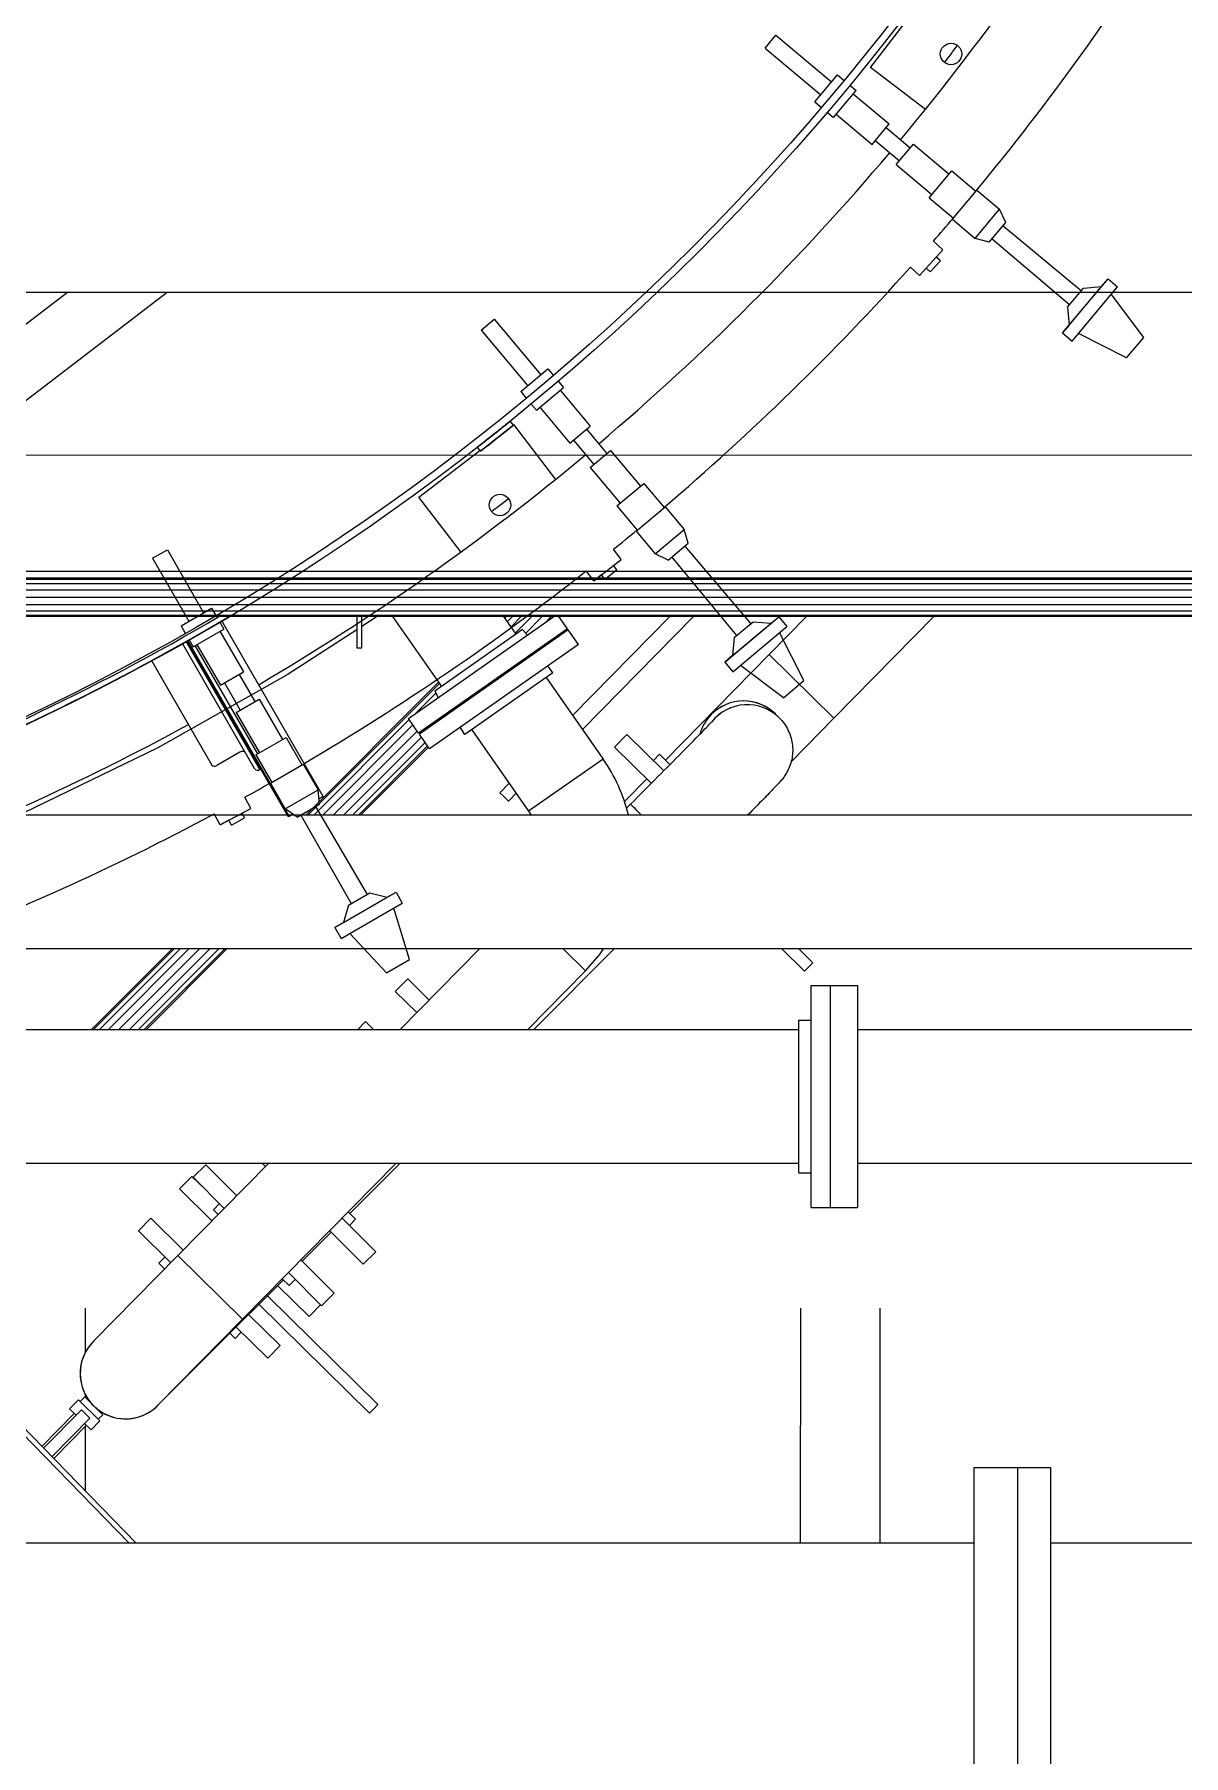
# Model space of a CAD drawing. Header units: metres. Extents: x 0 to 63075, y 0 to 44550.
# Drawn here: x 60066.4 to 60283.6, y 39767.9 to 40093.1 of the extents above; entities that cross this region are included whole.
import ezdxf

# ---------------------------------------------------------------- set-up
doc = ezdxf.new("R2010")
doc.units = ezdxf.units.M
doc.header["$LTSCALE"] = 75
for name, color, linetype in [('GSB', 7, 'Continuous'), ('ML6', 1, 'Continuous'), ('SDM', 7, 'Continuous'), ('SL1', 8, 'Continuous')]:
    doc.layers.add(name, color=color, linetype=linetype)
doc.styles.add('ROMANS', font='ROMANS.SHX')
doc.dimstyles.new('75___1-75', dxfattribs={"dimscale": 75, "dimtxt": 2.5, "dimasz": 2, "dimexe": 1.5, "dimexo": 1, "dimgap": 0.5, "dimtad": 1, "dimdec": 0, "dimzin": 12, "dimtxsty": 'ROMANS', "dimcen": 0, "dimclrd": 256, "dimclre": 256, "dimclrt": 3, "dimazin": 3, "dimtfac": 1, "dimtdec": 0, "dimtmove": 0, "dimatfit": 0, "dimfxl": 1, "dimlwd": -1, "dimlwe": -1, "dimarcsym": 0})

# ---------------------------------------------------------------- blocks, each defined once
blk = doc.blocks.new('A$C6bae614f')
at = {"layer": 'SL1'}
for p, q in [((415208.7, 41764.1), (415300, 41883.1)), ((415075.9, 41788.3), (415089.6, 41804.6)), ((415089.6, 41804.6), (415159.6, 41745.9)), ((415075.9, 41788.3), (415145.9, 41729.6)), ((415277.6, 41711.1), (415208.7, 41764.1)), ((415138.4, 41720.7), (415167, 41754.8)), ((415167, 41754.8), (415175.4, 41747.7)), ((415182.7, 41741.6), (415190.4, 41735.2)), ((415138.4, 41720.7), (415146.8, 41713.7)), ((415161.8, 41701.1), (415190.4, 41735.2)), ((415186.8, 41730.9), (415232.1, 41692.9)), ((415154.1, 41707.6), (415161.8, 41701.1)), ((415165.4, 41705.3), (415210.6, 41667.3)), ((415210.6, 41667.3), (415232.1, 41692.9)), ((415228.2, 41688.3), (415258.6, 41662.8)), ((415214.6, 41672), (415244.9, 41646.5)), ((415241, 41641.8), (415262.5, 41667.4)), ((415262.5, 41667.4), (415307.4, 41629.8)), ((415241, 41641.8), (415285.9, 41604.2)), ((415282.5, 41600.1), (415310.8, 41633.8)), ((415310.8, 41633.8), (415341.4, 41608.1)), ((415311.9, 41573), (415342.6, 41609.5)), ((415342.6, 41609.5), (415371.1, 41585.6)), ((415282.5, 41600.1), (415313.1, 41574.4)), ((415311.9, 41573), (415340.5, 41549)), ((415340.5, 41549), (415371.1, 41585.6)), ((415358.1, 41544.1), (415379, 41569.1)), ((415379, 41569.1), (415371.1, 41585.6)), ((415375.4, 41564.8), (415474.1, 41483.1)), ((415299.6, 41534.6), (415287.8, 41545.4)), ((415358.1, 41544.1), (415340.5, 41549)), ((415361.7, 41548.4), (415459.3, 41465.4)), ((415270.3, 41502.3), (415299.6, 41534.6)), ((415278.6, 41511.4), (415291.4, 41525.5)), ((415283.8, 41506.7), (415296.5, 41520.8)), ((415291.4, 41525.5), (415299.6, 41534.6)), ((415296.5, 41520.8), (415291.4, 41525.5)), ((415270.3, 41502.3), (415258.8, 41512.6)), ((415278.6, 41511.4), (415270.3, 41502.3)), ((415283.8, 41506.7), (415278.6, 41511.4)), ((416910.9, 41480.8), (414007.1, 41480.9)), ((414198.1, 41480.9), (414023.7, 41347.3)), ((414323.5, 41480.9), (414070, 41286.8)), ((415450.4, 41429.9), (415507.5, 41498)), ((415456.7, 41462.3), (415476.7, 41486.2)), ((415458.5, 41439.7), (415499.3, 41488.4)), ((415462.5, 41419.8), (415519.6, 41487.9)), ((415476.7, 41486.2), (415499.3, 41488.4)), ((415499.3, 41488.4), (415507.5, 41498)), ((415507.5, 41498), (415519.6, 41487.9)), ((415552.4, 41424.3), (415511.7, 41478.4)), ((415456.7, 41462.3), (415458.5, 41439.7)), ((414718.6, 41433.6), (414734.9, 41447.3)), ((414734.9, 41447.3), (414793.6, 41377.3)), ((415458.5, 41439.7), (415450.4, 41429.9)), ((414718.6, 41433.6), (414777.3, 41363.6)), ((415450.4, 41429.9), (415462.5, 41419.8)), ((415530.8, 41398.6), (415470.4, 41429.3)), ((415530.8, 41398.6), (415552.4, 41424.3)), ((414768.4, 41356.2), (414802.5, 41384.8)), ((414802.5, 41384.8), (414809.5, 41376.4)), ((414815.6, 41369.2), (414822.1, 41361.4)), ((414768.4, 41356.2), (414775.4, 41347.8)), ((414788, 41332.8), (414822.1, 41361.4)), ((414817.9, 41357.9), (414855.9, 41312.6)), ((414781.6, 41340.5), (414788, 41332.8)), ((414792.3, 41336.4), (414830.3, 41291.1)), ((414754.9, 41318.7), (414758.8, 41313.8)), ((414758.6, 41314.1), (414759.1, 41314.6)), ((414759.1, 41314.6), (414812, 41245.6)), ((414830.3, 41291.1), (414855.9, 41312.6)), ((414851.2, 41308.7), (414876.7, 41278.3)), ((414717.7, 41281.2), (414713.8, 41286.2)), ((414834.9, 41295), (414860.4, 41264.6)), ((417777.4, 41275.8), (410070.3, 41276.1)), ((414640.1, 41223.2), (414716.9, 41282.2)), ((414855.8, 41260.7), (414881.4, 41282.2)), ((414881.4, 41282.2), (414919, 41237.3)), ((414855.8, 41260.7), (414893.4, 41215.8)), ((414889.4, 41212.4), (414923.1, 41240.7)), ((414923.1, 41240.7), (414948.8, 41210.1)), ((414693, 41154.3), (414640.1, 41223.2)), ((414889.4, 41212.4), (414915.1, 41181.8)), ((414913.6, 41180.6), (414950.2, 41211.3)), ((414950.2, 41211.3), (414974.2, 41182.8)), ((414913.6, 41180.6), (414937.6, 41152.1)), ((414937.6, 41152.1), (414974.2, 41182.8)), ((414979.1, 41165.2), (414974.2, 41182.8)), ((414305.1, 41146.4), (414323.6, 41157)), ((414323.6, 41157), (414369.3, 41077.9)), ((414894.9, 41145), (414885.1, 41157.7)), ((414954.1, 41144.2), (414979.1, 41165.2)), ((414974.7, 41161.5), (415057.8, 41063.9)), ((414305.1, 41146.4), (414350.8, 41067.3)), ((414860.4, 41118.2), (414894.9, 41145)), ((414870.1, 41125.7), (414885.2, 41137.4)), ((414874.4, 41120.3), (414889.4, 41131.9)), ((414885.2, 41137.4), (414894.9, 41145)), ((414889.4, 41131.9), (414885.2, 41137.4)), ((414954.1, 41144.2), (414937.6, 41152.1)), ((414958.4, 41147.8), (415040.1, 41049.1)), ((417777.4, 41129.8), (410070.3, 41130.1)), ((413416.4, 41121.9), (416794.3, 41121.8)), ((413416.4, 41120), (416794.3, 41119.9)), ((413416.4, 41114.7), (416794.3, 41114.6)), ((414860.4, 41118.2), (414850.8, 41130.4)), ((414870.1, 41125.7), (414860.4, 41118.2)), ((414874.4, 41120.3), (414870.1, 41125.7)), ((413416.4, 41106.8), (416794.3, 41106.7)), ((413416.4, 41097.5), (416794.3, 41097.4)), ((413416.4, 41088.1), (416794.3, 41088)), ((413416.4, 41080.2), (416794.3, 41080.1)), ((413416.4, 41074.9), (416794.3, 41074.8)), ((416794.3, 41073), (413416.4, 41073.1)), ((414340.8, 41061.5), (414379.3, 41083.7)), ((414379.3, 41083.7), (414384.8, 41074.3)), ((414389.5, 41066.1), (414394.6, 41057.3)), ((414519.8, 40846.7), (414392.2, 41067.6)), ((414562.2, 41073), (414562.2, 41033.9)), ((414587.7, 41073), (414568.5, 41060.7)), ((414568.5, 41033.9), (414568.5, 41073)), ((414607, 41073), (414668.5, 40985.2)), ((414627, 40944.7), (414810.2, 41073)), ((414746.5, 41073), (414762.1, 41050.7)), ((414747, 41072.3), (414747.7, 41073)), ((414748.1, 41070.8), (414750.3, 41073)), ((414751.2, 41066.4), (414757.8, 41073)), ((414755.8, 41059.8), (414769, 41073)), ((414761.2, 41052), (414782.2, 41073)), ((414774.6, 41052.2), (414795.4, 41073)), ((414798.1, 41064.5), (414806.6, 41073)), ((414827.1, 41057.5), (414816.3, 41073)), ((414816.7, 41073), (414816.5, 41072.8)), ((414955.9, 41073), (414833.6, 40948.7)), ((414985.8, 41073), (414846, 40930.9)), ((415025.1, 41015.7), (415093.2, 41072.9)), ((415037, 41046.5), (415060.8, 41066.5)), ((415060.8, 41066.5), (415083.5, 41064.7)), ((415128.1, 41073), (415081.1, 41025.3)), ((415083.5, 41064.7), (415093.2, 41072.9)), ((415093.2, 41072.9), (415103.4, 41060.7)), ((415288.4, 41073), (415162.5, 40945.1)), ((414340.8, 41061.5), (414346.2, 41052)), ((414356, 41035.1), (414394.6, 41057.3)), ((414389.7, 41054.5), (414419.3, 41003.4)), ((414562.2, 41056.5), (414474.5, 40999.9)), ((414827.1, 41057.5), (414639.9, 40926.4)), ((414828, 41056.2), (414640.8, 40925.1)), ((414770.6, 41056.6), (414660.1, 40979.3)), ((414770.6, 41056.6), (414776.8, 41049.6)), ((414840.9, 41037.9), (414828, 41056.2)), ((415034.8, 41023.9), (415083.5, 41064.7)), ((415037, 41046.5), (415034.8, 41023.9)), ((415035.3, 41003.6), (415103.4, 41060.7)), ((415124.6, 40992.5), (415093.9, 41052.8)), ((414433.9, 40881.1), (414342.7, 41039.1)), ((414440, 40880.5), (414347.1, 41041.6)), ((414475.8, 40821.3), (414348.2, 41042.3)), ((414476.9, 40822), (414349.4, 41042.9)), ((414351, 41043.8), (414356, 41035.1)), ((414437.5, 40900.4), (414358.8, 41036.7)), ((414360.8, 41037.8), (414390.4, 40986.7)), ((414562.2, 41033.9), (414568.5, 41033.9)), ((414840.9, 41037.9), (414653.6, 40906.8)), ((414798.8, 41035.8), (414797.9, 41037.1)), ((415081.1, 41025.2), (414950.5, 40892.5)), ((415034.8, 41023.9), (415025.1, 41015.7)), ((415162.5, 40945.1), (415081.1, 41025.3)), ((415081.1, 41025.2), (415081.1, 41025.3)), ((415081.1, 41025.2), (415162.5, 40945.1)), ((415081.1, 41025.2), (415162.5, 40945.1)), ((414303.8, 41017.6), (414379.7, 40886.1)), ((414390.4, 40986.7), (414419.3, 41003.4)), ((414808.8, 41002.1), (414698.2, 40924.7)), ((414808.8, 41002.1), (414802.5, 41011.1)), ((415025.1, 41015.7), (415035.3, 41003.6)), ((415098.9, 40970.8), (415044.8, 41011.5)), ((414474.5, 40999.9), (414311.5, 40907.9)), ((414395.6, 40989.7), (414415.4, 40955.3)), ((414414, 41000.3), (414433.9, 40966)), ((414497.8, 40823.1), (414664.9, 40990.3)), ((414500.4, 40823.1), (414666, 40988.7)), ((414800.3, 40996.2), (414872, 40893.8)), ((415098.9, 40970.8), (415124.6, 40992.5)), ((414410.2, 40952.3), (414439.1, 40969)), ((414439.1, 40969), (414468.4, 40918.3)), ((414635.3, 40950.5), (414661.4, 40976.7)), ((414660.1, 40979.3), (414664.5, 40971)), ((414410.2, 40952.3), (414439.5, 40901.6)), ((414507.9, 40823.1), (414628.1, 40943.3)), ((414519.1, 40823.1), (414632.7, 40936.7)), ((414639.9, 40926.4), (414627, 40944.7)), ((414663.2, 40940.8), (414669.2, 40946.8)), ((414670, 40945.6), (414669.1, 40946.9)), ((415088.6, 40950.7), (415088.9, 40950.4)), ((415093.8, 40945.6), (415089.1, 40950.2)), ((415162.5, 40945.1), (415108.8, 40890.4)), ((415162.5, 40945.1), (415162.5, 40945.1)), ((414434.9, 40898.9), (414473, 40920.9)), ((414473, 40920.9), (414493, 40886.3)), ((414532.3, 40823.1), (414638.1, 40928.9)), ((414545.5, 40823.1), (414643.5, 40921.2)), ((414556.7, 40823.1), (414648.1, 40914.6)), ((414653.6, 40906.8), (414640.8, 40925.1)), ((414698.2, 40924.7), (414692, 40933.7)), ((414706.7, 40930.6), (414778.3, 40828.3)), ((414902, 40924.8), (414886.4, 40908.9)), ((414902, 40924.8), (414948.5, 40879.1)), ((414311.5, 40907.9), (414143.1, 40826)), ((414414.8, 40902.3), (414385.8, 40885.5)), ((414434.9, 40898.9), (414454.9, 40864.3)), ((414564.1, 40823.1), (414651.2, 40910.2)), ((414652.3, 40908.6), (414566.8, 40823.1)), ((414872, 40893.8), (414778.3, 40828.3)), ((414872, 40893.8), (414825.2, 40861)), ((414886.4, 40908.9), (414932.7, 40863.2)), ((414943.1, 40899.7), (414935.4, 40891.9)), ((414943.1, 40899.7), (414956.2, 40886.8)), ((414440, 40880.5), (414441.2, 40881.2)), ((414453.3, 40863.3), (414494.6, 40887.2)), ((414494.6, 40887.2), (414513.3, 40855)), ((414950.4, 40892.5), (414956.2, 40886.8)), ((414950.4, 40892.5), (414950.4, 40892.5)), ((414950.4, 40892.5), (414950.5, 40892.5)), ((414956.2, 40886.9), (414950.5, 40892.5)), ((414453.3, 40863.3), (414471.9, 40831.1)), ((414471.9, 40831.1), (414513.3, 40855)), ((414515, 40836.8), (414513.3, 40855)), ((414742.1, 40851.2), (414753.9, 40863.2)), ((414747.4, 40846), (414742.1, 40851.2)), ((414752.8, 40840.7), (414762.6, 40850.7)), ((414927.1, 40868.8), (414899, 40840.2)), ((414390, 40811.1), (414428.6, 40831.5)), ((414417.7, 40825.8), (414428.6, 40831.5)), ((414428.6, 40831.5), (414421.2, 40845.7)), ((414486.8, 40820.5), (414471.9, 40831.1)), ((414486.8, 40820.5), (414515, 40836.8)), ((414510.1, 40834), (414575, 40723.4)), ((414519.8, 40846.7), (414514.4, 40843.6)), ((414752.8, 40840.7), (414747.4, 40846)), ((414906.6, 40837), (414901.6, 40832)), ((414920.5, 40823.1), (414906.6, 40837)), ((416834.8, 40823), (413908.7, 40823.1)), ((414390, 40811.1), (414382.7, 40824.8)), ((414400.9, 40816.9), (414390, 40811.1)), ((414400.9, 40816.9), (414417.7, 40825.8)), ((414404.2, 40810.7), (414400.9, 40816.9)), ((414404.2, 40810.7), (414420.9, 40819.6)), ((414420.9, 40819.6), (414417.7, 40825.8)), ((414475.8, 40821.3), (414476.9, 40822)), ((414476.9, 40822), (414481.2, 40824.4)), ((414491.6, 40823.3), (414554.9, 40711.9)), ((414534.4, 40681.6), (414611.4, 40726.1)), ((414545.4, 40688), (414600.4, 40719.8)), ((414551.5, 40709.9), (414578.4, 40725.4)), ((414578.4, 40725.4), (414600.4, 40719.8)), ((414600.4, 40719.8), (414611.4, 40726.1)), ((414611.4, 40726.1), (414619.3, 40712.3)), ((414542.3, 40667.9), (414619.3, 40712.3)), ((414551.5, 40709.9), (414545.4, 40688)), ((414628.4, 40641.4), (414608.6, 40706.2)), ((414545.4, 40688), (414534.4, 40681.6)), ((414534.4, 40681.6), (414542.3, 40667.9)), ((416834.8, 40654.8), (413908.7, 40654.8)), ((414227.7, 40553.1), (414329.5, 40654.8)), ((414230.4, 40553.1), (414332.1, 40654.8)), ((414237.9, 40553.1), (414339.6, 40654.8)), ((414249, 40553.1), (414350.8, 40654.8)), ((414262.3, 40553.1), (414364, 40654.8)), ((414275.5, 40553.1), (414377.2, 40654.8)), ((414286.7, 40553.1), (414388.4, 40654.8)), ((414294.1, 40553.1), (414395.9, 40654.8)), ((414398.5, 40654.8), (414296.8, 40553.1)), ((414599.3, 40624.6), (414553.1, 40674.1)), ((414716.5, 40654.8), (414616.4, 40553.1)), ((414886, 40654.8), (414784.3, 40553.1)), ((414821.6, 40654.8), (414849.7, 40627.2)), ((414849.7, 40627.2), (414821.7, 40654.8)), ((414849.7, 40627.2), (414821.7, 40654.8)), ((415125.5, 40626.8), (415097.1, 40654.8)), ((415136, 40637.5), (415118.4, 40654.8)), ((414599.3, 40624.6), (414628.4, 40641.4)), ((415136, 40637.5), (415125.5, 40626.8)), ((414626.1, 40617.2), (414610.4, 40601.3)), ((414626.1, 40617.2), (414653.2, 40590.5)), ((414849.7, 40627.2), (414776.8, 40553.1)), ((414849.7, 40627.2), (414849.7, 40627.2)), ((414610.4, 40601.3), (414637.5, 40574.6)), ((415134, 40468.9), (415134, 40608.6)), ((415134, 40608.6), (415192.2, 40608.6)), ((415157.9, 40608.6), (415157.9, 40468.9)), ((415192.2, 40608.6), (415192.2, 40468.9)), ((415118.2, 40553.1), (412192.2, 40553.2)), ((414563, 40553.1), (414573, 40563.3)), ((414583.3, 40553.1), (414573, 40563.3)), ((415118.2, 40565), (415134, 40565)), ((415118.2, 40468.9), (415118.2, 40565)), ((418118.2, 40553), (415192.2, 40553.1)), ((415118.2, 40372.9), (415118.2, 40468.9)), ((415134, 40329.2), (415134, 40468.9)), ((415157.9, 40468.9), (415157.9, 40329.2)), ((415192.2, 40468.9), (415192.2, 40329.2)), ((415118.2, 40384.8), (412192.2, 40384.9)), ((413810, 40384.9), (414275.6, 39906.9)), ((413818.9, 40384.9), (414284.4, 39906.9)), ((414450.8, 40384.8), (414336.9, 40269)), ((414356.1, 40367.4), (414371.9, 40383.2)), ((414410.9, 40344.2), (414371.9, 40383.2)), ((414611.2, 40384.8), (414418.3, 40188.9)), ((414442.3, 40376.2), (414442.3, 40376.2)), ((414442.3, 40376.2), (414442.3, 40376.2)), ((414442.3, 40376.2), (414442.3, 40376.2)), ((414442.3, 40376.2), (414442.3, 40376.2)), ((414443.2, 40384.8), (414447, 40381)), ((414616, 40384.8), (414553.2, 40322)), ((415118.2, 40372.9), (415134, 40372.9)), ((418118.2, 40384.7), (415192.2, 40384.8)), ((414354.6, 40368.6), (414339, 40352.7)), ((414339, 40352.7), (414379.7, 40312.6)), ((414354.6, 40368.6), (414372, 40351.5)), ((414395.2, 40328.3), (414356.1, 40367.4)), ((414381.5, 40326.5), (414389.2, 40334.3)), ((414287.1, 40300), (414302.8, 40315.9)), ((414343.5, 40275.8), (414302.8, 40315.9)), ((414387.5, 40320.5), (414381.5, 40326.5)), ((414543.5, 40316.1), (414585.8, 40273.8)), ((414551.2, 40323.9), (414560.4, 40314.7)), ((414560.4, 40314.7), (414552.7, 40306.9)), ((415134, 40329.2), (415192.2, 40329.2)), ((414327.9, 40259.9), (414287.1, 40300)), ((414529.6, 40298.4), (414493.2, 40262)), ((414527.9, 40300.2), (414570, 40258)), ((414230.2, 40160.7), (414336.8, 40269)), ((414312.8, 40259.3), (414320.5, 40267.1)), ((414336.8, 40269), (414418.3, 40188.9)), ((414336.8, 40269), (414336.9, 40269)), ((414336.9, 40269), (414418.3, 40188.9)), ((414418.3, 40188.9), (414336.9, 40269)), ((414336.9, 40269), (414336.9, 40269)), ((414585.8, 40273.8), (414570, 40258)), ((414320.2, 40252.1), (414312.8, 40259.3)), ((414517.8, 40205.7), (414476, 40247.5)), ((414533.6, 40221.5), (414491.7, 40263.4)), ((414469.6, 40238.4), (414385.6, 40154.4)), ((414462.4, 40231.2), (414501.9, 40192.3)), ((414476.9, 40231.1), (414468.3, 40239.7)), ((414476.9, 40231.1), (414484.6, 40238.9)), ((414517.8, 40205.7), (414533.6, 40221.5)), ((414220.3, 40202.9), (414220.3, 40147)), ((414578.1, 40070.6), (414438.8, 40207.7)), ((414588.6, 40081.3), (414449.5, 40218.3)), ((414516.4, 40207.1), (414501.9, 40192.3)), ((415120.3, 40202.9), (415120.2, 39906.9)), ((415220.3, 40202.9), (415220.2, 39906.9)), ((414418.3, 40188.9), (414311.7, 40080.5)), ((414450.1, 40139.6), (414410.1, 40178.9)), ((414418.3, 40188.9), (414418.3, 40188.9)), ((414418.3, 40188.9), (414418.3, 40188.9)), ((414465.7, 40155.6), (414425.9, 40194.7)), ((414409, 40164.7), (414402.4, 40171.2)), ((414409, 40164.7), (414416.7, 40172.5)), ((414311.4, 40080.2), (414385.6, 40154.4)), ((414385.6, 40154.4), (414385, 40155)), ((414385.6, 40154.4), (414385, 40155)), ((414450.1, 40139.6), (414465.7, 40155.6)), ((414220.2, 40094.3), (414220.2, 40090.3)), ((414165.7, 40028.8), (414206.5, 40070.3)), ((414215.4, 40074.8), (414167.9, 40026.6)), ((414211.7, 40087.5), (414200.5, 40076.2)), ((414200.5, 40076.2), (414208.8, 40068.1)), ((414211.7, 40087.5), (414238.8, 40060.8)), ((414219.6, 40091), (414213.9, 40085.3)), ((414215.4, 40074.8), (414226.1, 40064.3)), ((414219.6, 40091), (414242.2, 40068.7)), ((414583.4, 40075.9), (414578.1, 40070.6)), ((414588.6, 40081.3), (414583.4, 40075.9)), ((414226.1, 40064.3), (414178.4, 40015.8)), ((414180.6, 40013.5), (414221.7, 40055.4)), ((414219.5, 40057.6), (414227.7, 40049.5)), ((414220.2, 40053.9), (414220.2, 39972.8)), ((414238.8, 40060.8), (414227.7, 40049.5)), ((414242.2, 40068.7), (414236.6, 40063)), ((415338.9, 39303.7), (415339, 40002.2)), ((415339, 40002.2), (415435.2, 40002.1)), ((415394, 39303.6), (415394, 40002.1)), ((415435.2, 40002.1), (415435.1, 39303.6)), ((415339, 39906.9), (412435.2, 39907)), ((417219.7, 39906.8), (415435.2, 39906.9))]:
    blk.add_line(p, q, dxfattribs=at)
for centre, radius in [((412870.4, 43653), 3000), ((412870.4, 43653), 2990.5), ((415309.9, 41781), 13.5), ((414742.2, 41213.4), 13.5)]:
    blk.add_circle(centre, radius, dxfattribs=at)
for centre, radius, start, end in [((412870.4, 43653), 3092.8, 320.1952, 329.801), ((412870.4, 43653), 3207.1, 320.3916, 328.1351), ((412870.4, 43653), 3075, 322.2466, 322.7497), ((412870.4, 43653), 3092.8, 310.1952, 319.801), ((412870.4, 43653), 3207.1, 318.918, 319.6047), ((412870.4, 43653), 3207.1, 310.3916, 318.1351), ((412870.4, 43653), 3006.4, 307.9143, 308.9182), ((412870.4, 43653), 3092.8, 300.4687, 309.801), ((412870.4, 43653), 3075, 307.2466, 307.7497), ((412870.4, 43653), 3207.1, 308.918, 309.6047), ((412870.4, 43653), 3207.1, 300.4519, 308.1351), ((412870.4, 43653), 2993.5, 289.9742, 300.475), ((412870.4, 43653), 3000, 290.0624, 300.6853), ((412870.4, 43653), 3092.8, 290.1952, 298.5864), ((414700.7, 40773.9), 209.1, 13.5985, 34.9847), ((412870.4, 43653), 3207.1, 298.918, 299.5444), ((414700.7, 40773.9), 94.8, 31.2308, 34.9766), ((412870.4, 43653), 3207.1, 290.3916, 298.1351), ((414700.7, 40773.9), 209.1, 315.4581, 325.2885), ((414271, 40120.6), 57.2, 134.9222, 315.994), ((414271, 40120.6), 57.1, 135.4581, 315.4581)]:
    blk.add_arc(centre, radius, start, end, dxfattribs=at)
for centre, major_axis, ratio, start_param, end_param in [((415048.8, 40909.7), (40.2, 40.6), 0.99996, 0.004014, 1.574745), ((415048.8, 40909.7), (40.1, 40.7), 0.99996, 6.267717, 7.853982), ((415053.5, 40905), (40.2, 40.6), 0.99996, 0, 1.678125), ((415053.5, 40905), (40.2, 40.6), 0.99996, 0.004014, 1.678125), ((415048.8, 40909.7), (40.2, 40.6), 0.99996, 1.574778, 2.08085), ((415048.8, 40909.7), (40.1, 40.7), 0.99996, 1.570796, 1.570829), ((415048.8, 40909.7), (40.2, 40.6), 0.99996, 0, 0.004014), ((415053.5, 40905), (40.2, 40.6), 0.99996, 0, 0.004014), ((414416.9, 40898.6), (5.2, 3), 0.707107, 0, 1.570796), ((414384, 40888.6), (-4.33, -2.5), 0.707107, 0, 1.570796), ((414438.3, 40883.6), (-4.33, -2.5), 0.707107, 0, 1.570796), ((414947, 40796.6), (-40.4, 40.4), 0.000036, 5.428034, 6.283172)]:
    blk.add_ellipse(centre, major_axis=major_axis, ratio=ratio, start_param=start_param, end_param=end_param, dxfattribs=at)
for points, knots in [([(414754.9, 41318.8), (414751.2, 41315.8), (414747.4, 41312.8), (414743.7, 41309.8), (414740.6, 41307.3), (414737.5, 41304.8), (414734.4, 41302.4), (414727.6, 41297), (414720.6, 41291.5), (414713.6, 41286)], [0, 0, 0, 0, 0.270002, 0.270002, 0.270002, 0.498342, 0.498342, 0.498342, 1, 1, 1, 1]), ([(414713.8, 41286.1), (414717.5, 41289.1), (414721.3, 41292), (414725, 41295), (414728.2, 41297.4), (414731.3, 41299.9), (414734.4, 41302.4), (414741.2, 41307.7), (414748.1, 41313.3), (414755, 41318.9)], [0, 0, 0, 0, 0.269995, 0.269995, 0.269995, 0.498358, 0.498358, 0.498358, 1, 1, 1, 1]), ([(414758.8, 41313.8), (414755.1, 41310.8), (414751.4, 41307.8), (414747.7, 41304.8), (414744.6, 41302.3), (414741.4, 41299.8), (414738.3, 41297.4), (414731.6, 41292), (414724.6, 41286.5), (414717.6, 41281.1)], [0, 0, 0, 0, 0.270006, 0.270006, 0.270006, 0.498342, 0.498342, 0.498342, 1, 1, 1, 1]), ([(414717.7, 41281.2), (414721.5, 41284.1), (414725.3, 41287.1), (414729, 41290), (414732.1, 41292.5), (414735.3, 41295), (414738.4, 41297.4), (414745.1, 41302.8), (414752.1, 41308.3), (414759, 41313.9)], [0, 0, 0, 0, 0.269996, 0.269996, 0.269996, 0.498358, 0.498358, 0.498358, 1, 1, 1, 1]), ([(414906.6, 40837), (414918.1, 40848.5), (414929.8, 40860.2), (414940.7, 40871.2), (414951.4, 40882), (414961.6, 40892.3), (414970.6, 40901.4), (414979.6, 40910.5), (414987.5, 40918.6), (414993.8, 40925), (415000.1, 40931.4), (415004.9, 40936.5), (415007.6, 40939.4), (415008.9, 40940.7), (415009.7, 40941.6), (415009.7, 40941.6)], [0, 0, 0, 0, 0.0489638, 0.0489638, 0.0489638, 0.0970266, 0.0970266, 0.0970266, 0.1449884, 0.1449884, 0.1449884, 0.1924456, 0.1924456, 0.1924456, 0.2138201, 0.2138201, 0.2138201, 0.2138201]), ([(415093.8, 40945.6), (415098.1, 40941.2), (415101.9, 40936.1), (415104.6, 40930.6), (415107.3, 40925.1), (415109.2, 40919.2), (415110.1, 40913.2), (415110.9, 40907.2), (415110.8, 40901), (415109.8, 40895), (415109.3, 40892.1), (415108.5, 40889.2), (415107.5, 40886.3), (415106.6, 40883.6), (415105.4, 40881), (415104.1, 40878.5), (415103.1, 40876.5), (415102, 40874.7), (415100.9, 40873.1), (415100.4, 40872.3), (415099.9, 40871.5), (415099.4, 40870.8), (415098.7, 40870), (415098.2, 40869.2), (415097.7, 40868.6), (415097.1, 40868), (415096.7, 40867.4), (415096.3, 40867), (415095.5, 40866.1), (415094.9, 40865.3), (415094.2, 40864.6), (415092.2, 40862.5), (415090, 40860.1), (415087.1, 40857.1), (415083.5, 40853.3), (415078.9, 40848.6), (415073.4, 40842.9), (415067.8, 40837.2), (415061.2, 40830.5), (415053.9, 40823.1)], [0, 0, 0, 0, 0.0185485, 0.0185485, 0.0185485, 0.0367601, 0.0367601, 0.0367601, 0.0549802, 0.0549802, 0.0549802, 0.0639489, 0.0639489, 0.0639489, 0.0726633, 0.0726633, 0.0726633, 0.0794118, 0.0794118, 0.0794118, 0.0828728, 0.0828728, 0.0828728, 0.08751, 0.08751, 0.08751, 0.0928117, 0.0928117, 0.0928117, 0.1033925, 0.1033925, 0.1033925, 0.1351345, 0.1351345, 0.1351345, 0.174228, 0.174228, 0.174228, 0.2136726, 0.2136726, 0.2136726, 0.2136726])]:
    blk.add_open_spline(points, degree=3, knots=knots, dxfattribs=at)
blk = doc.blocks.new('zw$15D4')
at = {"layer": 'ML6', "xscale": 0.2502808837766805, "yscale": 0.2502808837766805, "zscale": 0.2502808837766805}
blk.add_blockref('A$C6bae614f', (-85544.74, -3177.34), dxfattribs=at)

msp = doc.modelspace()

# ---------------------------------------------------------------- block references
at = {"layer": 'GSB', "xscale": 0.6000000000000068, "yscale": 0.6000000000000068, "zscale": 0.6000000000000068}
msp.add_blockref('zw$15D4', (49200, 35721.63), dxfattribs=at)

# ---------------------------------------------------------------- leaders
at = {"layer": 'SDM'}
msp.add_leader([(57495.47, 38156.14), (59453.13, 42438.72), (62243.43, 42438.72)], dimstyle='75___1-75', override={"dimtad": 0}, dxfattribs=at)

doc.saveas('drawing.dxf')
